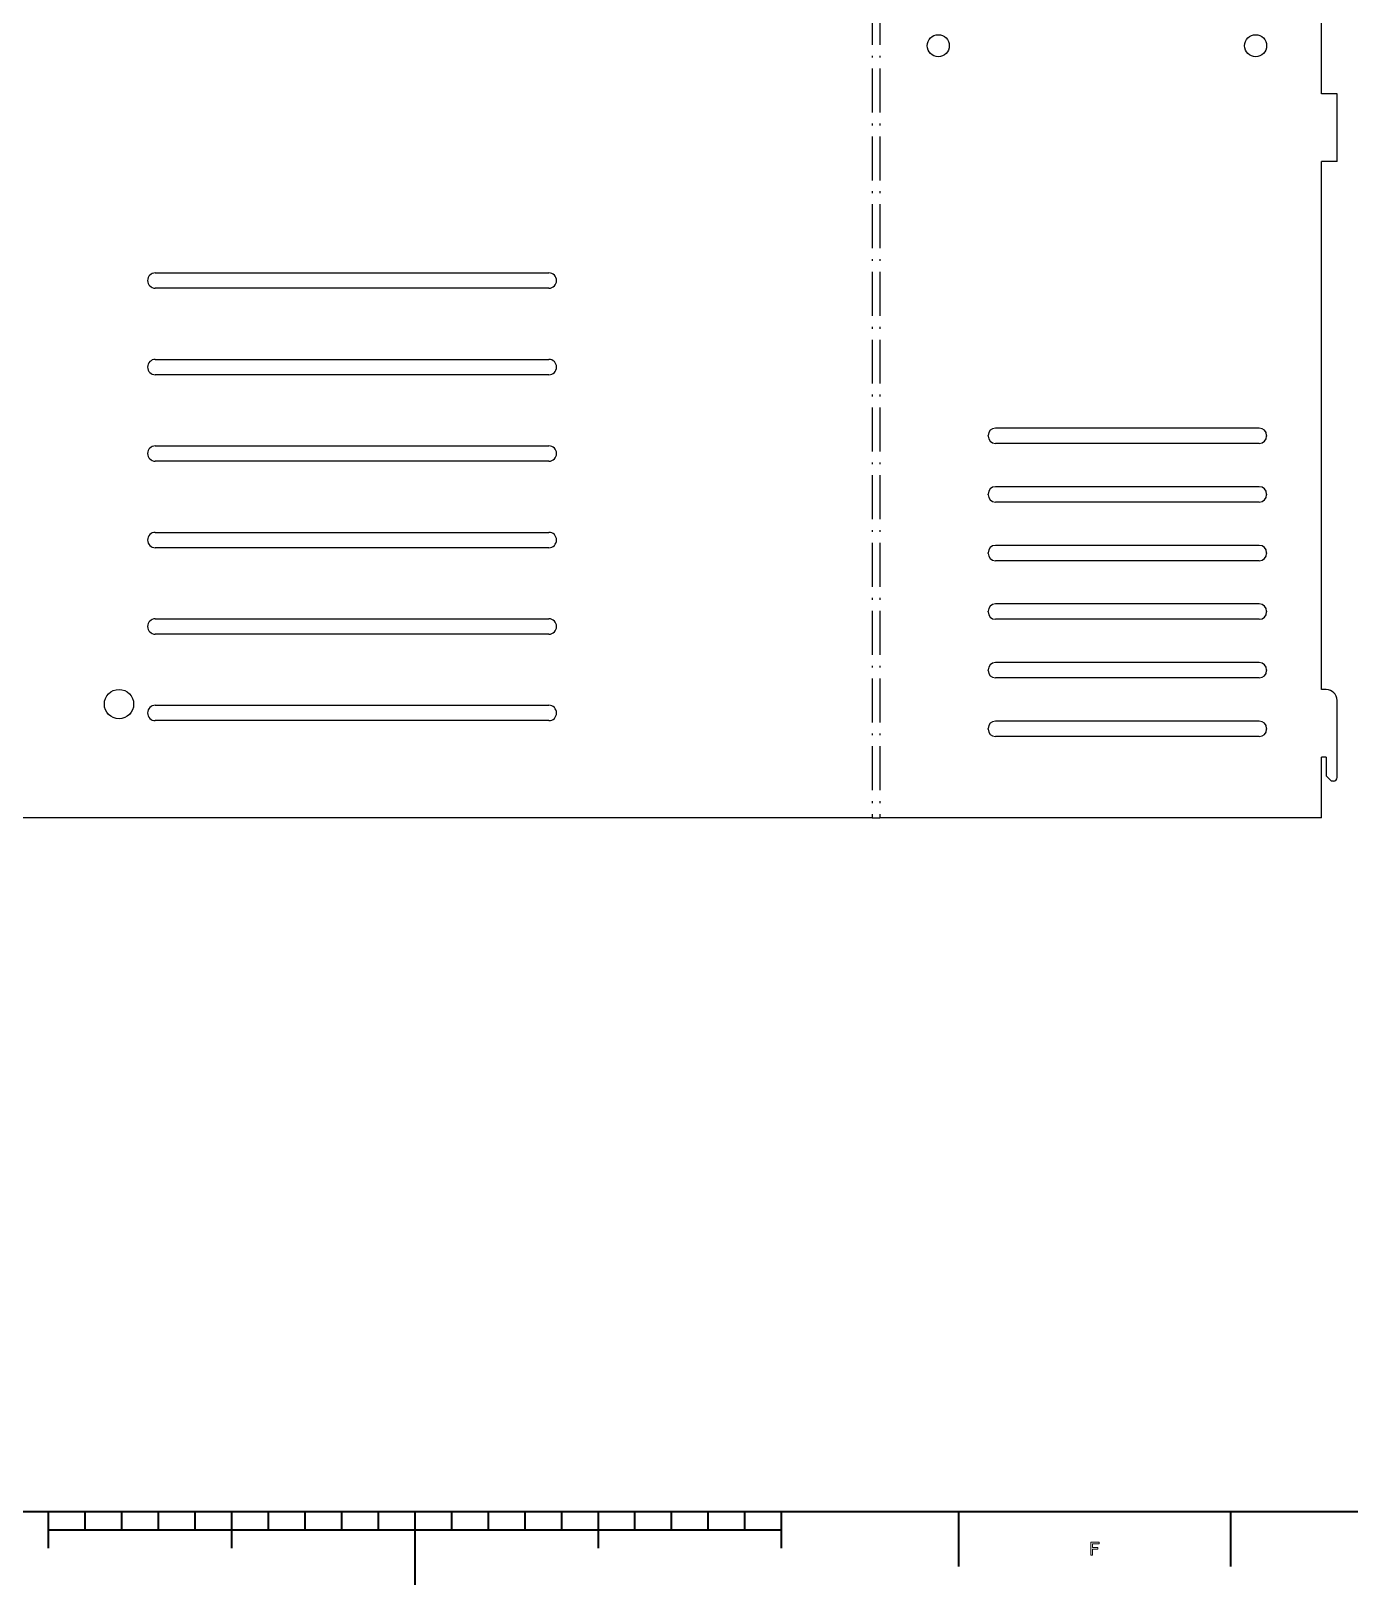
# Model space of a CAD drawing. Extents: x 0 to 1189, y 0 to 841.
# Drawn here: x 489.8 to 849.7, y 0 to 424.2 of the extents above; entities that cross this region are included whole.
import ezdxf

# ---------------------------------------------------------------- set-up
doc = ezdxf.new("R2010")
doc.units = 0
doc.linetypes.add('DASHDOT', pattern=[18.5, 12, -3, 0.5, -3])

msp = doc.modelspace()

# ---------------------------------------------------------------- linework, layer by layer
at = {"color": 1, "linetype": 'DASHDOT'}
for p, q in [((719.302307, 617.459167), (719.302307, 209.459152)), ((721.384033, 617.459167), (721.384033, 209.459152))]:
    msp.add_line(p, q, dxfattribs=at)
for p, q in [((841.884033, 407.071655), (841.884033, 445.959167)), ((841.884033, 354.459167), (841.884033, 388.571655)), ((523.706787, 358.186707), (631.10791, 358.186707)), ((631.10791, 354.002106), (523.706787, 354.002106)), ((841.884033, 244.459152), (841.884033, 335.959167)), ((523.706787, 334.576965), (631.10791, 334.576965)), ((631.10791, 330.392334), (523.706787, 330.392334)), ((824.945801, 315.812012), (752.945801, 315.812012)), ((523.706787, 310.967194), (631.10791, 310.967194)), ((824.945801, 311.627014), (752.945801, 311.627014)), ((631.10791, 306.782593), (523.706787, 306.782593)), ((824.945801, 299.812012), (752.945801, 299.812012)), ((824.945801, 295.627014), (752.945801, 295.627014)), ((523.706787, 287.357422), (631.10791, 287.357422)), ((631.10791, 283.172852), (523.706787, 283.172852)), ((824.945801, 283.812012), (752.945801, 283.812012)), ((824.945801, 279.627014), (752.945801, 279.627014)), ((824.945801, 267.812012), (752.945801, 267.812012)), ((523.706787, 263.747681), (631.10791, 263.747681)), ((824.945801, 263.627014), (752.945801, 263.627014)), ((631.10791, 259.56308), (523.706787, 259.56308)), ((824.945801, 251.812027), (752.945801, 251.812027)), ((824.945801, 247.627029), (752.945801, 247.627029)), ((523.706787, 240.137924), (631.10791, 240.137924)), ((846.184021, 220.459152), (846.184021, 241.459152)), ((631.10791, 235.953323), (523.706787, 235.953323)), ((824.945801, 235.812027), (752.945801, 235.812027)), ((824.945801, 231.627029), (752.945801, 231.627029)), ((719.302307, 209.459152), (469.552307, 209.459152)), ((841.884033, 209.459152), (721.384033, 209.459152))]:
    msp.add_line(p, q)
at = {"ltscale": 0.1075}
for p, q in [((846.184021, 407.071655), (841.884033, 407.071655)), ((846.184021, 388.571655), (841.884033, 388.571655))]:
    msp.add_line(p, q, dxfattribs=at)
at = {"ltscale": 0.4625}
for p, q in [((846.184021, 388.571655), (846.184021, 407.071655)), ((841.884033, 335.959167), (841.884033, 354.459167))]:
    msp.add_line(p, q, dxfattribs=at)
at = {"ltscale": 0.004625}
for p, q in [((750.945801, 313.627014), (750.945801, 313.812012)), ((826.945801, 313.812012), (826.945801, 313.627014)), ((750.945801, 297.627014), (750.945801, 297.812012)), ((826.945801, 297.812012), (826.945801, 297.627014)), ((750.945801, 281.627014), (750.945801, 281.812012)), ((826.945801, 281.812012), (826.945801, 281.627014)), ((750.945801, 265.627014), (750.945801, 265.812012)), ((826.945801, 265.812012), (826.945801, 265.627014)), ((750.945801, 249.627029), (750.945801, 249.812027)), ((826.945801, 249.812027), (826.945801, 249.627029)), ((750.945801, 233.627029), (750.945801, 233.812027)), ((826.945801, 233.812027), (826.945801, 233.627029))]:
    msp.add_line(p, q, dxfattribs=at)
at = {"ltscale": 0.0325}
for p, q in [((843.184021, 244.459152), (841.884033, 244.459152)), ((843.184021, 225.959152), (841.884033, 225.959152))]:
    msp.add_line(p, q, dxfattribs=at)
at = {"ltscale": 0.4125}
msp.add_line((841.884033, 209.459152), (841.884033, 225.959152), dxfattribs=at)
at = {"ltscale": 0.127145}
msp.add_line((843.184021, 225.959152), (843.184021, 220.873367), dxfattribs=at)
at = {"ltscale": 0.050001}
msp.add_line((844.598267, 219.459152), (843.184021, 220.873367), dxfattribs=at)
at = {"ltscale": 0.014644}
msp.add_line((845.184021, 219.459152), (844.598267, 219.459152), dxfattribs=at)
at = {"ltscale": 0.052043}
msp.add_line((719.302307, 209.459152), (721.384033, 209.459152), dxfattribs=at)
at = {"color": 7, "lineweight": 35}
for p, q in [((20, 20), (1169, 20)), ((594.5, 20), (594.5, 0)), ((494.5, 15), (694.5, 15))]:
    msp.add_line(p, q, dxfattribs=at)
at = {"color": 7, "lineweight": 35, "ltscale": 0.25}
for p, q in [((494.5, 20), (494.5, 10)), ((544.5, 20), (544.5, 10)), ((644.5, 20), (644.5, 10)), ((694.5, 20), (694.5, 10))]:
    msp.add_line(p, q, dxfattribs=at)
at = {"color": 7, "lineweight": 35, "ltscale": 0.125}
for p, q in [((504.5, 20), (504.5, 15)), ((514.5, 20), (514.5, 15)), ((524.5, 20), (524.5, 15)), ((534.5, 20), (534.5, 15)), ((554.5, 20), (554.5, 15)), ((564.5, 20), (564.5, 15)), ((574.5, 20), (574.5, 15)), ((584.5, 20), (584.5, 15)), ((604.5, 20), (604.5, 15)), ((614.5, 20), (614.5, 15)), ((624.5, 20), (624.5, 15)), ((634.5, 20), (634.5, 15)), ((654.5, 20), (654.5, 15)), ((664.5, 20), (664.5, 15)), ((674.5, 20), (674.5, 15)), ((684.5, 20), (684.5, 15))]:
    msp.add_line(p, q, dxfattribs=at)
at = {"color": 7, "lineweight": 35, "ltscale": 0.375}
for p, q in [((742.900024, 20), (742.900024, 5)), ((817.099976, 20), (817.099976, 5))]:
    msp.add_line(p, q, dxfattribs=at)
at = {"color": 7, "lineweight": 13}
msp.add_lwpolyline([(778.966125, 8.166786), (779.435181, 8.166786), (779.435181, 9.775576), (780.907776, 9.775576), (780.907776, 10.194164), (779.435181, 10.194164), (779.435181, 11.243155), (781.245667, 11.243155), (781.245667, 11.666786), (778.966125, 11.666786)], close=True, dxfattribs=at)
for centre, radius in [((737.333984, 420.209167), 3), ((823.934021, 420.209167), 3), ((513.802307, 240.459167), 4)]:
    msp.add_circle(centre, radius)
for centre, radius, start, end in [((523.706909, 356.094421), 2.092113, 90.004729, 269.995271), ((631.107727, 356.094421), 2.092111, 270.004642, 89.995358), ((523.706909, 332.48465), 2.092111, 90.00464, 269.99536), ((631.107727, 332.48465), 2.092111, 270.004642, 89.995358), ((752.945923, 313.81192), 2.000146, 90.002953, 179.99674), ((824.945679, 313.81192), 2.000146, 0.002951, 89.996335), ((523.706909, 308.874878), 2.092111, 90.00464, 269.99536), ((631.107727, 308.874878), 2.092111, 270.004642, 89.995358), ((752.945923, 313.627136), 2.000146, 180.002946, 269.996739), ((824.945679, 313.627136), 2.000146, 270.002948, 359.996741), ((752.945923, 297.81192), 2.000146, 90.002953, 179.99674), ((752.945923, 297.627136), 2.000146, 180.002946, 269.996739), ((824.945679, 297.627136), 2.000146, 270.002948, 359.996741), ((824.945679, 297.81192), 2.000146, 0.002951, 89.996335), ((523.706909, 285.265137), 2.092111, 90.00464, 269.99536), ((631.107727, 285.265137), 2.092111, 270.004642, 89.995358), ((752.945923, 281.81192), 2.000146, 90.002953, 179.99674), ((752.945923, 281.627136), 2.000146, 180.002946, 269.996739), ((824.945679, 281.627136), 2.000146, 270.002948, 359.996741), ((824.945679, 281.81192), 2.000146, 0.002951, 89.996335), ((752.945923, 265.81192), 2.000146, 90.002953, 179.99674), ((824.945679, 265.81192), 2.000146, 0.002951, 89.996335), ((523.706909, 261.655396), 2.092111, 90.00464, 269.99536), ((631.107727, 261.655365), 2.092111, 270.004642, 89.995358), ((752.945923, 265.627136), 2.000146, 180.002946, 269.996739), ((824.945679, 265.627136), 2.000146, 270.002948, 359.996741), ((752.945923, 249.81192), 2.000146, 90.002953, 179.99674), ((824.945679, 249.81192), 2.000146, 0.002951, 89.996335), ((752.945923, 249.627136), 2.000146, 180.002946, 269.996739), ((824.945679, 249.627136), 2.000146, 270.002948, 359.996741), ((843.183838, 241.458984), 3.000221, 0.00329, 89.99699), ((523.706909, 238.045624), 2.092111, 90.00464, 269.99536), ((631.107727, 238.045624), 2.092111, 270.004642, 89.995358), ((752.945923, 233.81192), 2.000146, 90.002953, 179.99674), ((752.945923, 233.627136), 2.000146, 180.002946, 269.996739), ((824.945679, 233.627136), 2.000146, 270.002948, 359.996741), ((824.945679, 233.81192), 2.000146, 0.002951, 89.996335), ((845.183899, 220.459274), 1.000021, 270.007019, 359.99328)]:
    msp.add_arc(centre, radius, start, end)

doc.saveas('drawing.dxf')
